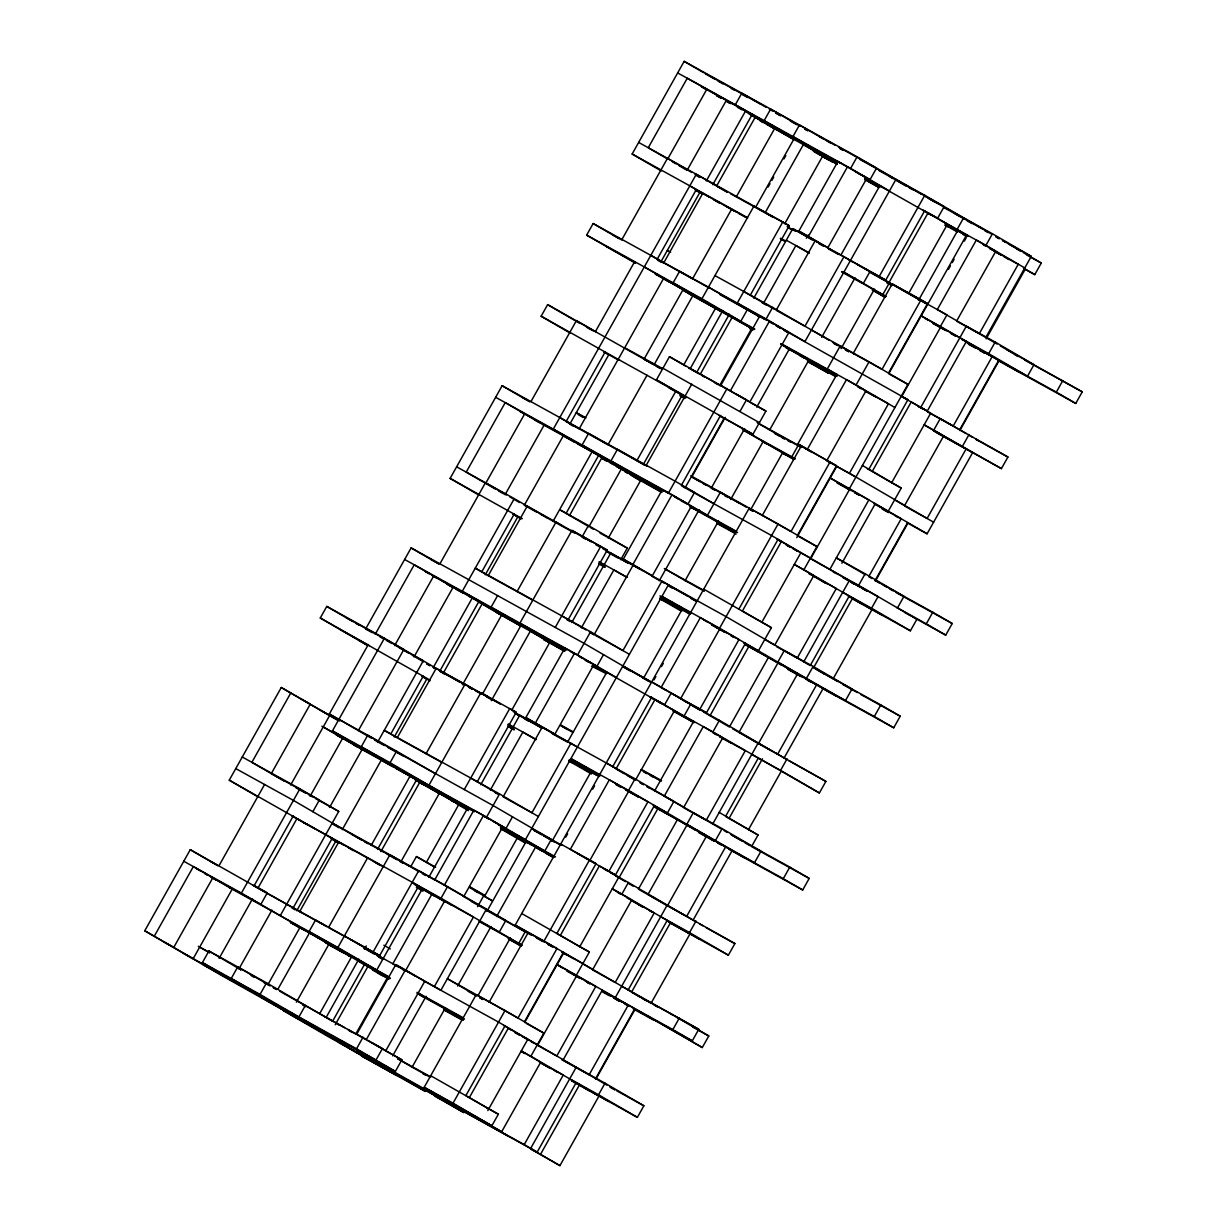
<?xml version="1.0" encoding="UTF-8"?>
<svg xmlns="http://www.w3.org/2000/svg" width="1227" height="1227" viewBox="0 0 1227 1227"><rect width="100%" height="100%" fill="white"/><g stroke="black" fill="none" stroke-linecap="round" stroke-linejoin="round"><path stroke-width="1.5" d="M290.078 1014.438L347.732 1046.248L222.409 975.94L144.755 930.772L190.262 849.682L301.305 912.551M258.391 797.121L229.265 780.173L281.274 687.503L329.71 715.387L290.707 784.897M367.195 645.279L320.278 617.994L326.781 606.414L384.434 638.224L460.478 682.457L439.68 671.016M154.357 936.078L193.36 866.569L232.194 889.161L193.191 958.67L144.755 930.772M290.876 692.81L251.872 762.32L284.235 781.139M219.081 865.587L264.587 784.498M212.777 877.872L173.774 947.367L164.173 942.075M271.29 773.608L310.293 704.099L300.692 698.792M650.417 681.921L584.083 643.347L411.122 547.902L365.615 628.991L372.195 632.626M479.251 495.34L450.125 478.392L502.134 385.723L675.095 481.168L713.93 503.745M570.264 333.146L541.138 316.213L547.641 304.633L652.212 363.729M635.356 263.161L586.644 235.124L593.147 223.529L766.108 318.974L804.943 341.566L895.955 179.372M661.276 170.967L632.15 154.019L684.16 61.35L857.121 156.795L921.845 194.433M339.02 719.666L329.311 714.022L368.315 644.512M375.217 634.298L414.22 564.788L453.054 587.365L414.051 656.874M396.566 1075.512L202.409 962.597L208.897 951.002L266.55 982.827L332.9 1021.401M388.652 978.717L241.412 893.087L299.909 788.823L242.256 757.013M468.346 809.943L332.425 730.909L384.434 638.224M254.388 885.265L293.391 815.756M413.898 883.409L418.698 886.063L379.695 955.572L257.915 888.179L296.919 818.67M439.941 563.807L485.447 482.717L506.49 494.956M530.954 401.628L576.46 320.538L595.877 331.827M621.966 239.434L667.473 158.344L691.752 172.47M219.112 958.379L252.547 898.793M310.124 796.185L342.624 738.271M394.634 645.586L433.637 576.077M524.65 413.898L485.647 483.407L495.355 489.052M706.675 89.525L667.672 159.035L648.255 147.746L687.258 78.237L836.737 161.872M312.839 811.707L319.327 800.111L271.566 773.762M358.345 730.602L403.852 649.512L346.198 617.702M595.678 331.137L634.681 261.627M239.449 968.011L271.965 910.081M329.542 807.473L362.042 749.559L323.207 726.967M505.064 494.696L544.067 425.186L505.233 402.609L466.229 472.119L484.036 482.456M726.093 100.813L687.089 170.323L679.006 165.63M280.247 915.664L338.744 811.415L299.909 788.823M384.342 745.541L377.763 741.906L423.269 660.801L395.263 645.356M456.628 466.812L514.282 498.622L462.272 591.307L501.107 613.883M293.207 907.842L332.226 838.348L329.02 836.569M390.723 734.083L423.238 676.154M481.736 571.889L514.251 513.975M566.26 421.29L605.264 351.796M657.273 259.112L696.276 189.602M296.75 910.756L335.753 841.247M342.256 829.667L381.26 760.157L392.533 766.584M394.266 736.998L426.766 679.068L421.919 676.246M433.269 667.488L436.475 669.252L433.269 667.488L472.272 597.978L520.815 626.199M485.278 574.803L517.779 516.889M569.788 424.205L608.791 354.695L603.945 351.873M706.307 180.936L745.31 111.427L793.854 139.648M533.055 600.402L488.208 575.662L527.227 506.153L591.353 541.736L584.88 537.963M734.804 211.151L731.568 209.28L692.565 278.79L663.746 262.869L702.749 193.375L747.58 218.115M478.745 601.736L439.741 671.246L444.603 674.068M712.78 184.694L751.783 115.185L748.593 113.421M279.771 991.263L401.873 1059.806L395.37 1071.386L337.716 1039.576L260.047 994.407L266.55 982.827M474.22 811.645L390.079 762.719L396.582 751.139L329.311 714.022M268.284 983.916L299.863 927.643L304.71 930.465M443.085 673.47L482.088 603.96L478.883 602.196M717.043 185.262L755.126 117.409L750.326 114.771M497.595 595.616L491.091 607.212L565.524 650.494M277.885 989.223L309.465 932.949L328.882 944.238L296.382 1002.168M371.075 845.572L410.094 776.062M553.116 521.214L592.12 451.705M683.132 289.511L644.129 359.02L662.243 369.02M462.502 684.758L501.506 615.264L482.088 603.96M736.461 196.565L774.544 128.712L755.126 117.409M367.517 858.01L328.514 927.52L346.137 937.244M426.03 753.746L465.033 684.237L471.505 688.01M517.042 591.567L556.046 522.058L562.518 525.816M377.548 849.345L416.567 779.835L395.738 768.347M566.076 513.392L598.592 455.462L577.764 443.975M647.028 375.217L608.025 444.726L588.607 433.438L582.104 445.018L661.767 490.723M380.891 851.569L419.895 782.059L415.094 779.406M569.42 515.616L601.92 457.686L598.715 455.923M653.93 365.017L692.933 295.508L655.724 273.866M298.882 1016.984L305.385 1005.404M463.331 896.477L486.383 909.207L440.876 990.296L434.404 986.539L473.423 917.029L422.241 888.977L376.735 970.066L337.9 947.489L389.895 854.805L419.02 871.737M428.913 785.295L480.923 692.626L516.214 712.289L477.211 781.798M568.224 619.62L607.227 550.11L571.935 530.432L519.926 623.117L565.233 649.466M685.571 396.781L656.445 379.833L669.451 356.674L765.924 411.06L752.933 434.235L720.893 416.567M747.289 309.741L740.786 321.336L701.951 298.744L753.961 206.075L773.378 217.363L730.54 193.728M482.64 693.715L520.723 625.862M755.679 207.164L793.762 139.311M768.148 187.025L770.004 183.713M771.875 180.4L773.731 177.087M783.946 158.881L785.801 155.584M581.935 537.119L588.439 525.524L559.604 509.619L587.12 525.616M401.229 861.201L439.312 793.348M491.321 700.678L530.325 631.169L549.742 642.457L511.674 710.31M588.837 526.904L621.337 468.975M765.295 212.47L803.363 144.617L822.78 155.906L784.713 223.759M319.864 1013.333L351.443 957.075L325.815 942.934M683.914 364.603L715.494 308.33L688.27 293.314M636.859 460.631L675.862 391.137M326.336 1017.106L358.836 959.177M364.404 949.253L366.275 945.94M410.846 866.507L416.413 856.569L435.631 867.182M690.387 368.361L722.887 310.446M643.331 464.404L682.335 394.895L618.209 359.312M332.808 1020.864L364.388 964.606M696.859 372.134L729.359 314.204M373.223 951.799L418.729 870.71L434.91 880.127M464.235 789.621L509.742 708.531L516.214 712.289M555.248 627.442L600.755 546.352M646.261 465.248L691.767 384.158M638.653 142.439L782.78 221.98L737.274 303.069L766.4 320.002M335.216 1024.744L367.717 966.83M426.229 862.566L458.729 804.636L419.895 782.059M608.255 538.193L640.755 480.278L601.92 457.686M700.188 374.358L732.703 316.428M750.249 295.247L789.252 225.737L782.78 221.98M428.729 877.397L467.748 807.887M480.739 784.713L519.757 715.203L542.395 728.378L516.107 713.777M571.751 622.534L610.77 553.024L628.561 563.377L606.153 551.061M753.777 298.161L792.795 228.651L815.848 241.382M525.831 717.596L564.834 648.086L574.435 653.393L593.853 664.681L554.849 734.191L525.831 717.596L554.849 734.191M798.869 231.044L837.872 161.535L866.891 178.13L827.888 247.639L798.869 231.044L818.286 242.332M490.355 790.019L522.855 732.09L535.8 739.62M581.368 627.825L613.868 569.911L626.813 577.442M763.393 303.468L795.894 245.538L808.838 253.069M620.77 559.696L627.273 548.116L588.439 525.524M355.554 1034.392L387.134 978.118M719.605 385.646L752.12 327.732M395.769 964.637L356.766 1034.146L366.382 1039.453L405.385 969.943L395.769 964.637L415.186 975.925M642.733 570.463L623.316 559.175L662.319 489.665L668.792 493.438M759.835 315.906L720.816 385.401L749.85 401.996L788.854 332.486L759.835 315.906L766.308 319.664M806.338 238.237L808.194 234.94M444.419 885.081L483.423 815.572L473.821 810.28L434.803 879.774L463.837 896.37L502.84 826.86L483.423 815.572M535.432 722.902L574.435 653.393M808.47 236.351L847.474 166.841M395.37 1071.386L356.536 1048.809L363.039 1037.214M521.966 945.25L441.06 898.21L447.548 886.615L332.256 822.995M396.873 752.166L493.055 805.526L551.306 839.406L544.819 850.986L486.567 817.121L499.558 793.946L384.25 730.31L397.195 737.841L436.214 668.332L500.34 703.915L442.686 672.105M616.414 677.519L577.58 654.927L590.57 631.767L475.263 568.132L488.208 575.662M746.307 507.211L720.418 492.165L707.427 515.325L668.592 492.748L727.09 388.484M766.108 318.974L772.611 307.394L714.958 275.584M889.452 190.967L850.618 168.375L857.121 156.795M671.921 494.972L691.338 506.26L652.335 575.77L632.917 564.481L671.921 494.972L630.356 472.226M730.433 390.707L769.436 321.198M444.588 901.124L405.585 970.618L434.404 986.539M815.142 240.799L776.139 310.308L804.958 326.213L843.977 256.704L815.142 240.799L821.615 244.556M681.568 484.926L720.571 415.416M867.044 591.077L771.584 535.555L685.095 487.84L724.099 418.33L719.252 415.508M725.234 417.364L691.798 476.935L699.881 481.644M512.472 816.814L505.984 828.409L492.794 821.139M603.5 654.635L596.997 666.215L585.463 659.865M740.019 411.367L746.507 399.772L736.629 394.327M567.794 741.721L606.798 672.212M840.832 255.17L879.836 185.66L884.698 188.483M392.671 1055.88L426.106 996.293M659.206 580.908L699.145 509.742M711.215 488.223L744.651 428.652M756.722 407.134L789.222 349.22M477.579 906.646L484.082 895.066L469.512 886.6M517.917 836.86L484.481 896.446L492.487 900.863L469.818 887.627M570.923 743.255L531.92 812.765L503.101 796.86L542.104 727.35L577.396 747.013M668.424 584.834L525.401 839.697L499.036 825.158M486.981 911.262L526 841.753L532.472 845.526M445.524 1007.582L412.088 1067.168L397.517 1058.702M457.594 986.079L491.03 926.492M496.598 916.569L535.601 847.059L553.408 857.412M718.562 521.03L685.126 580.616L665.709 569.328M730.632 499.527L763.133 441.597M821.645 337.333L855.081 277.762M869.866 271.765L863.363 283.345L841.952 271.52M551.905 841.461L590.923 771.952M643.853 677.626L681.936 609.773L662.519 598.485L690.51 613.929M430.708 1075.711L498.361 1114.208L491.858 1125.788L424.205 1087.291L476.214 994.622L517.978 1018.057L556.981 948.548L528.162 932.643L489.159 1002.152M533.009 935.465L515.217 925.112L749.252 508.07L791.016 531.506L830.035 461.996L801.2 446.091L762.197 515.601M924.744 210.63L885.741 280.139L879.268 276.382L924.775 195.277L859.713 159.372M565.77 837.121L567.626 833.808M592.702 789.13L594.558 785.817M653.991 679.896L655.847 676.583M661.414 666.66L663.286 663.347M477.932 995.711L510.447 937.796M750.97 509.159L782.55 452.886M841.062 348.637L874.498 289.051M612.702 766.691L651.706 697.181M661.338 687.135L700.356 617.626L719.774 628.914L680.755 698.424L622.917 665.924M812.427 452.334L797.872 443.867L836.875 374.358M889.084 282.363L928.087 212.854L947.505 224.142L908.501 293.652L879.468 277.057L892.412 284.587M518.73 943.379L525.217 931.784L447.548 886.615M882.78 294.633L889.284 283.054M892.213 283.897L853.21 353.407L882.029 369.312L921.048 299.817L892.213 283.897L918.103 298.959M826.891 460.462L807.473 449.159L846.477 379.649L865.894 390.953L826.891 460.462L836.507 465.754L797.489 535.263M491.858 1125.788L453.024 1103.196L505.033 1010.527L447.38 978.717L476.505 995.649M650.831 1003.119L544.036 941.017L589.543 859.928L560.724 844.023M745.05 858.164L628.561 790.418L635.049 778.838L551.046 732.473M836.078 695.985L719.574 628.239L778.071 523.975L690.77 475.8M894.928 407.548L856.093 384.956L869.084 361.796L811.43 329.971M465.999 1095.389L505.003 1025.879M557.012 933.195L596.015 863.685L589.543 859.928M739.037 608.822L778.056 539.328M488.76 1108.901L469.343 1097.613L508.346 1028.103L503.545 1025.45M579.773 946.707L560.356 935.419L599.359 865.909L618.776 877.213L579.773 946.707L589.374 952.014L576.383 975.189L702.289 1047.551L708.792 1035.971L697.457 1029.376M776.584 538.898L781.384 541.552L742.381 611.061L771.4 627.657L758.409 650.816L743.991 642.871M684.068 716.001L690.571 704.421L651.736 681.829M957.106 229.449L963.609 217.869M918.502 300.339L957.505 230.829M524.45 1021.815L563.454 952.305M654.451 805.479L615.433 874.989L608.96 871.216L647.979 801.706M745.464 643.285L706.445 712.795L699.973 709.037L738.991 639.528L711.767 624.497M888.501 373.085L927.52 303.575L921.048 299.817M524.65 1022.505L563.653 952.996L573.362 958.64M654.666 790.817L693.684 721.307M796.768 537.61L836.707 466.444L855.925 477.042M966.723 234.756L888.701 373.775L907.919 384.373L849.421 488.637L927.091 533.806L972.597 452.702L933.762 430.125L940.265 418.545L966.14 433.591M948.548 269.219L950.404 265.922M952.259 262.609L954.115 259.296M964.33 241.09L966.186 237.777M487.825 1110.558L527.763 1039.392L508.346 1028.103M761.798 622.35L800.802 552.84L781.384 541.552M618.975 877.888L657.979 808.394L654.773 806.614M709.988 715.709L748.991 646.2L745.786 644.436M933.578 522.211L849.452 473.285L888.455 403.775L864.422 390.523M608.531 1101.447L530.862 1056.278L543.868 1033.103L505.033 1010.527M699.543 939.253L621.89 894.1L628.377 882.504L610.77 872.796M732.611 728.777L825.894 781.4L819.391 792.979L712.902 731.905L719.39 720.326L690.571 704.421M881.584 614.896L803.915 569.727L816.906 546.552L778.071 523.975M1018.103 371.612L940.434 326.443L946.937 314.864L910.097 294.541M1024.775 267.946L985.941 245.354L992.444 233.774L929.023 198.774M810.602 558.822L849.621 489.328L830.204 478.024L849.421 488.637M901.63 396.643L940.634 327.134L921.216 315.845L940.434 326.443M868.885 469.235L907.903 399.726L784.114 330.078M472.64 1115.174L501.674 1131.769L540.678 1062.275L521.26 1050.972L530.862 1056.278M722.703 737.902L683.7 807.412L664.282 796.108L703.286 726.614L722.703 737.902L719.497 736.139M803.915 569.727L794.298 564.42L813.716 575.708L774.712 645.218L765.004 639.574M891.646 482.748L872.228 471.459L911.232 401.95L930.649 413.238L891.646 482.748L901.247 488.055L888.256 511.214L873.839 503.269M956.738 320.86L995.741 251.351L976.324 240.063L937.321 309.557L997.091 344.035M677.396 819.682L638.393 889.192L734.881 943.578L728.378 955.173L670.724 923.348M768.409 657.488L729.405 726.997L703.516 711.951M829.82 569.435L868.839 499.926L840.004 484.021M563.254 1059.745L602.258 990.235M841.875 563.27L875.311 503.683M903.225 397.533L927.321 411.014L966.324 341.505L961.508 338.851M576.169 1082.628L537.165 1152.138L524.22 1144.607L563.224 1075.097L539.205 1061.846M979.299 333.683L1018.303 264.173M530.693 1148.365L576.199 1067.275M615.202 997.766L667.212 905.097M712.718 824.007L758.225 742.902M803.731 661.813L849.237 580.724M985.772 337.456L1031.278 256.351L992.444 233.774M986.171 338.821L1025.174 269.311M628.178 989.944L667.181 920.434M725.694 816.185L758.209 758.255M849.222 596.077L810.203 665.586L726.077 616.644L602.534 548.484M715.632 840.204L722.136 828.624L693.301 812.703L686.813 824.299L754.467 862.78L760.97 851.201L722.136 828.624M806.645 678.01L813.148 666.43L784.314 650.525L777.826 662.105L845.48 700.602L851.983 689.022L813.148 666.43M852.75 598.991L910.403 630.801L916.906 619.221L858.655 585.34L865.158 573.761L836.323 557.856L865.449 574.788M995.174 342.057L1034.008 364.649L1027.505 376.229L988.671 353.652L995.174 342.057L966.355 326.152L920.848 407.257L927.321 411.014M579.512 1084.852L598.929 1096.14L559.926 1165.65L540.509 1154.362L579.512 1084.852L571.506 1080.435L589.313 1090.834M729.037 849.329L802.703 889.989L809.207 878.394L751.553 846.584L758.056 835.004L729.037 818.409L762.473 758.823M813.547 667.81L852.55 598.301L847.75 595.647M927.443 411.474L1007.919 457.027L1001.416 468.622L924.146 424.818L943.563 436.122L904.56 505.616L894.851 499.972M1024.898 269.158L1034.775 274.618L1041.278 263.038L1029.959 256.443M595.616 1078.564L634.62 1009.054L692.273 1040.879L698.777 1029.284L621.706 986.186M725.648 846.875L686.629 916.385L667.411 905.787L706.43 836.277L687.013 824.973L647.994 894.483L665.801 904.836M816.661 684.697L777.642 754.206L758.424 743.593L797.443 674.083L778.025 662.795L739.007 732.304L756.814 742.657M880.02 583.254L875.158 580.432L907.673 522.503M959.667 429.833L998.686 360.324M595.816 1079.254L634.819 1009.744M875.357 581.123L907.873 523.193L927.091 533.806M959.867 430.524L998.885 361.014L1075.757 403.438L1082.245 391.842L1006.784 349.618M693.102 920.143L732.12 850.648M784.114 757.964L823.133 688.454L805.51 678.73M605.034 1083.18L643.868 1105.772L637.365 1117.352L598.531 1094.775L605.034 1083.18L561.797 1059.33M728.378 955.173L689.543 932.581L696.046 921.002M819.391 792.979L780.556 770.403L787.059 758.823M910.403 630.801L871.569 608.224L878.072 596.629L842.842 577.196M962.582 446.03L969.085 434.45M650.939 1003.471L689.942 933.962L667.381 921.124M748.455 829.697L780.955 771.768M832.964 679.098L871.968 609.589L852.55 598.301M897.489 607.917L903.992 596.337L865.158 573.761M692.273 1040.879L672.856 1029.591L679.359 1017.996M802.703 889.989L783.286 878.685L789.789 867.106L732.136 835.296M880.802 704.927L900.219 716.215L893.731 727.795L874.314 716.507L880.802 704.927L823.148 673.102M932.811 612.242L952.229 623.531L945.726 635.126L926.308 623.837L932.811 612.242L875.158 580.432M1075.757 403.438L1056.34 392.134L1062.827 380.554M761.231 104.448L705.218 73.543L714.896 79.234M818.884 136.274L835.357 145.353M838.639 147.179L876.538 168.084L870.035 179.663L855.204 171.489M731.231 88.482L734.528 90.292M742.212 94.54L747.703 97.562M775.694 113.022L780.648 115.752L775.786 112.93M790.249 121.044L796.66 124.587M804.667 129.004L807.872 130.768L804.621 128.835M839.943 148.467L843.24 150.292L839.912 148.498M879.13 170.676L944.192 206.581L937.689 218.161L922.873 209.986M909.253 187.869L912.551 189.694M943.502 207.348L949.253 210.523M950.081 210.983L959.959 216.427M963.256 218.253L983.026 229.158M984.821 230.722L988.026 232.501M996.033 236.918L999.238 238.682M1031.278 256.351L1002.444 240.446L1005.68 242.332M1016.922 249.02L1020.22 250.829M1026.861 255.078L1041.278 263.038M677.657 72.93L850.618 168.375M701.875 86.872L754.728 116.044M812.381 147.853L840.388 163.314M857.29 172.823L860.495 174.602M863.685 176.366L866.891 178.13M721.43 98.252L716.491 95.522L721.338 98.344M864.744 177.332L966.815 235.093M726.169 101.043L730.97 103.697M737.381 107.24L742.182 109.893M822.381 154.525L837.213 162.716M865.219 178.16L880.863 186.795M760.126 120.752L763.332 122.516M766.538 124.28L836.998 163.176M864.866 178.544L879.682 186.734M927.459 213.084L931.492 215.308M941.094 220.615L985.941 245.354M814.774 151.488L822.78 155.906M866.155 179.848L879.345 187.118M946.876 224.388L968.287 236.197M989.345 247.808L994.146 250.461M813.378 151.289L837.335 164.311M864.621 179.571L879.038 187.516L866.078 179.94M947.351 225.216L965.511 235.247L947.704 224.832M1018.364 264.403L989.468 248.268L994.33 251.09M823.056 156.826L829.452 160.354M996.017 252.256L1000.818 254.909M946.17 225.155L957.704 231.504M963.471 234.694L966.769 236.504M945.097 225.124L957.351 231.903M760.433 209.832L789.252 225.737M717.366 186.458L727.243 191.918M696.706 175.63L699.911 177.394M819.145 243.191L824.084 245.921M827.381 247.747L879.268 276.382M856.921 264.234L885.741 280.139M818.792 243.575L823.731 246.305M828.685 249.035L838.562 254.495M898.685 287.67L927.52 303.575M787.151 226.688L795.387 231.243M869.514 272.149L892.474 284.817L843.977 256.704M956.876 321.305L977.689 332.808M886.937 282.916L891.876 285.63M1014.99 354.726L1018.195 356.49M1024.591 360.032L1082.245 391.842M632.15 154.019L747.458 217.654M714.022 199.786L720.433 203.314M725.234 205.967L735.571 211.673M738.869 213.498L747.105 218.038M696.599 190.752L703.01 194.28M786.292 240.231L809.345 252.961M780.648 238.283L785.587 241.013M841.599 271.919L885.986 296.397M780.479 238.759L785.28 241.412L780.418 238.529M932.627 322.716L988.671 353.652M939.1 326.489L947.106 330.907M950.312 332.67L955.112 335.324M872.198 289.955L885.373 297.225M932.827 323.407L945.634 330.477M955.235 335.784L950.434 333.13L955.296 335.953M961.646 339.312L979.269 349.035M964.989 341.535L992.214 356.566L953.195 426.076L927.581 411.935M969.851 344.419L1056.34 392.134M968.456 344.22L974.851 347.762M979.667 350.401L984.468 353.054M670.509 252.21L667.304 250.446L670.54 252.317M761.798 302.578L766.599 305.232M833.793 343.468L837.09 345.293M845.326 349.833L848.624 351.643M694.175 279.664L708.577 287.624M612.564 234.832L622.442 240.277M658.684 260.277L663.623 263.007M721.461 294.925L727.872 298.452M784.053 329.848L787.259 331.612M720.111 294.741L764.896 319.465M781.047 328.376L776.108 325.646L780.97 328.483M901.492 396.183L907.903 399.726M917.842 406.168L922.643 408.821M975.894 439.358L1007.919 457.027M586.644 235.124L701.951 298.744M606.061 246.412L635.709 262.777M655.479 273.682L663.715 278.222L579.205 428.821L559.788 417.533M655.126 274.066L754.789 329.051M782.78 344.511L856.093 384.956M683.332 290.201L692.933 295.508M731.369 316.719L754.436 329.434M780.786 343.989L836.799 374.895M857.888 386.536L861.093 388.299M786.016 347.456L835.618 374.818M866.093 391.628L875.71 396.935M799.851 355.661L803.838 357.855M807.274 359.756L836.921 376.106M749.59 328.499L752.795 330.262M807.749 360.585L835.74 376.045M809.038 361.888L835.403 376.428M933.962 430.815L943.563 436.122M937.29 433.039L966.124 448.944L927.106 518.454L904.698 506.076M807.642 361.689L828.455 373.177L807.427 360.937M1001.416 468.622L934.054 431.152M721.798 386.137L688.853 367.962L698.562 373.606M714.866 382.885L718.163 384.711M749.452 401.981L765.924 411.06M867.428 468.806L872.228 471.459M662.948 368.253L759.436 422.655M624.712 347.732L662.595 368.637M586.475 327.21L592.871 330.738M797.872 443.867L807.473 449.159M649.068 362.134L652.258 363.898M657.135 366.781L660.341 368.545M807.673 449.849L810.878 451.613L804.437 447.962M849.452 473.285L827.029 460.907L830.234 462.686M757.09 422.517L801.461 446.996M769.912 430.171L801.216 447.441M774.498 433.284L779.452 435.999L774.59 433.177M784.39 438.729L781.093 436.919L784.298 438.821M787.688 440.554L790.97 442.364M541.138 316.213L619.819 360.263M656.445 379.833L752.933 434.235M603.991 352.057L618.408 360.002M668.914 387.885L685.387 396.965M681.062 395.155L685.862 397.809M742.35 429.557L794.973 458.591M679.865 395.646L684.727 398.53M761.768 440.846L794.713 459.021M782.826 453.039L794.36 459.404M836.998 482.932L849.82 490.002M854.621 492.656L859.421 495.309L854.575 492.487M873.977 503.714L901.201 518.745L868.685 576.675L871.922 578.546M882.244 509.052L888.655 512.595M585.892 417.932L576.291 412.625L584.374 417.333M692.074 477.088L739.835 503.453M711.491 488.377L714.789 490.202M724.666 495.647L727.964 497.472M749.375 509.282L752.672 511.107M797.688 535.954L816.906 546.552M896.231 592.626L952.229 623.531M521.552 397.011L529.788 401.551M566.015 421.551L646.736 466.091M681.322 485.186L694.513 492.456L688.01 504.036L674.835 496.766M570.616 424.665L573.914 426.475M786.384 544.88L789.59 546.659L786.338 544.711M797.596 551.076L792.795 548.423L797.657 551.306M800.802 552.84L810.403 558.147M812.213 559.711L858.655 585.34M833.102 571.429L836.293 573.193M833.225 571.889L836.431 573.653M842.964 577.641L860.587 587.365M862.259 588.485L867.06 591.138M896.661 607.472L926.308 623.837M904.544 612.396L910.495 615.678M912.781 616.936L945.726 635.126M495.631 397.303L668.592 492.748M519.849 411.244L572.702 440.401M534.466 419.879L539.405 422.609M542.702 424.435L663.776 491.245M681.062 500.785L686.537 503.607M690.126 505.785L736.246 531.23M574.558 442.211L563.285 435.8L524.282 505.294L537.089 512.365M689.773 506.168L737.55 532.533M606.92 461.03L602.12 458.377L606.982 461.199M610.126 462.794L613.331 464.558M616.537 466.337L659.773 490.187M690.203 506.981L693.408 508.745M698.485 511.552L736.369 532.457M631.153 474.972L640.755 480.278M808.915 573.07L813.716 575.708M634.482 477.196L661.782 492.441M716.737 522.779L734.85 532.779M809.053 573.515L836.277 588.546L797.259 658.055L776.446 646.568M842.75 592.304L871.569 608.224M821.998 581.046L826.799 583.699M718.025 524.067L736.154 534.067M703.746 589.159L771.4 627.657M600.049 533.085L627.273 548.116M664.328 568.561L703.869 590.386M684.574 580.31L704.344 591.215M607.227 550.11L571.935 530.432M623.316 559.175L632.917 564.481M540.294 514.144L574.527 533.024M582.764 537.564L586.061 539.389M595.939 544.834L599.236 546.659M651.598 576.138L658.178 579.773M661.476 581.583L664.773 583.408M668.071 585.218L687.841 596.123M669.359 586.506L672.657 588.331M690.786 598.331L695.724 601.061M842.566 684.405L857.397 692.58M860.694 694.405L900.219 716.215M450.125 478.392L522.334 518.684M512.978 514.236L520.984 518.653M599.313 561.874L627.319 577.334M719.574 628.239L661.92 596.414L691.046 613.362M598.975 562.257L604.466 565.294M659.911 595.893L681.338 607.718M716.629 627.38L726.246 632.687M661.215 597.181L690.862 613.546M711.967 625.187L724.774 632.258M731.185 635.801L734.375 637.565L731.2 635.847M598.653 563.822L605.064 567.349M660.509 597.963L690.172 614.313M745.985 645.126L797.243 673.408M659.712 598.086L681.583 610.156M874.314 716.507L787.826 668.792L800.771 676.307M794.298 672.549L802.305 676.967M663.117 600.54L659.911 598.776L680.908 610.893M788.025 669.467L800.832 676.537M807.243 680.08L810.449 681.844M823.256 688.914L893.731 727.795M595.708 635.555L622.933 650.586L661.951 581.077L695.924 600.831M590.969 633.132L594.175 634.896M430.539 559.19L438.775 563.745M622.564 666.307L649.743 681.307M661.276 687.672L666.215 690.402M699.973 709.037L671.154 693.132L664.651 704.712L650.233 696.752M677.626 696.89L706.445 712.795M642.795 678.056L649.39 681.691M683.976 700.786L687.273 702.596M692.304 705.755L700.31 710.172L692.181 705.356M825.894 781.4L788.976 760.786M404.619 559.481L577.58 654.927M428.975 573.5L425.631 571.659L428.883 573.607M432.272 575.325L481.69 602.595M539.343 634.405L565.693 648.945M570.632 651.675L573.929 653.5M585.846 660.264L590.647 662.917M446.659 583.837L565.34 649.328M585.11 660.249L588.408 662.059M593.347 664.789L693.776 721.645M456.321 589.374L462.732 592.902M469.143 596.445L472.349 598.209M549.343 641.077L565.816 650.172M592.994 665.172L606.997 672.902M496.69 612.61L565.555 650.601M592.779 665.632L606.644 673.286M656.844 700.985L661.644 703.638L656.767 700.694M664.85 705.402L668.055 707.166M671.261 708.93L712.902 731.905M544.941 639.804L549.742 642.457M606.307 673.669L591.583 666.123M673.838 710.939L693.608 721.844M713.102 732.596L716.292 734.36M564.297 650.862L543.469 639.374L564.359 651.092M719.635 736.583L745.264 750.725L706.246 820.234L683.838 807.872M672.657 710.862L694.083 722.672L674.666 711.384M730.909 743.01L719.666 736.706M751.737 754.498L780.556 770.403M560.678 724.927L573.484 731.998M641.798 769.697L661.568 780.602M640.632 769.62L661.215 780.986M725.832 816.645L729.037 818.409M643.577 771.829L646.874 773.639M650.172 775.464L653.454 777.274M380.017 636.951L383.223 638.715M386.428 640.479L391.965 643.531M426.858 663.945L430.063 665.724L426.797 663.715M468.683 687.028L471.981 688.853M475.278 690.663L481.858 694.298M486.812 697.028L490.094 698.838M513.162 711.568L542.809 727.933M552.349 733.777L567.165 741.952M640.264 782.857L643.469 784.62M320.278 617.994L429.711 679.927M339.695 629.282L369.342 645.647M359.112 640.586L367.348 645.126M421.965 676.414L429.971 680.832M508.3 724.068L536.306 739.513M628.561 790.418L570.908 758.608L600.034 775.541M507.963 724.451L513.453 727.473M570.555 758.992L590.325 769.896M625.555 789.344L648.04 801.937M570.202 759.375L599.85 775.74M616.138 784.728L620.939 787.381M625.755 790.019L638.561 797.09L625.617 789.574M654.574 805.94L667.396 812.995L673.884 801.415L646.66 786.4L649.911 788.332M599.497 776.124L571.506 760.663L595.77 774.774M507.641 726.001L514.052 729.544M569.497 760.142L599.159 776.507M654.973 807.305L706.231 835.587M568.699 760.265L590.57 772.335M783.286 878.685L698.408 831.86L714.62 841.323M572.104 762.734L568.899 760.955L591.521 774.022M698.608 832.535L714.635 841.385M717.826 843.148L721.031 844.912M398.806 738.731L442.042 762.58M495.156 792.673L498.361 794.436M320.109 710.08L339.864 721.001M387.64 747.35L404.112 756.445M576.797 853.087L596.015 863.685M532.365 828.946L562.027 845.311M591.353 861.492L608.96 871.216M604.236 868.793L615.433 874.989M533.668 830.25L541.905 834.789L533.806 830.081M560.018 844.789L543.546 835.694L554.849 842.32M706.046 927.673L734.881 943.578M332.425 730.909L390.079 762.719M321.842 726.215L486.567 817.121M336.229 734.728L390.677 764.774M448.33 796.584L474.68 811.139M484.558 816.584L489.512 819.314M498.039 824.222L502.84 826.86M354.036 745.142L357.241 746.906M360.677 748.792L474.328 811.522M458.331 803.271L468.223 808.716M501.153 826.906L555.524 856.891M420.094 782.749L468.147 809.253M500.815 827.289L553.515 856.369M621.89 894.1L612.273 888.793L631.69 900.081L592.687 969.591L582.978 963.947M450.723 800.219L453.929 801.983M500.463 827.673L553.99 857.213M457.257 804.222L468.545 810.633M500.57 828.302L526.291 842.78M545.417 853.056L553.423 857.474M627.012 897.888L654.252 912.919L615.233 982.428L592.825 970.051M660.724 916.676L689.543 932.581M638.362 904.529L643.163 907.182M649.574 910.725L652.779 912.489M667.319 920.894L670.525 922.673L631.522 992.168L639.604 996.876M295.922 787.78L305.799 793.225M309.097 795.05L312.394 796.86M315.692 798.685L338.744 811.415M521.72 913.532L589.374 952.014M557.15 933.655L560.356 935.419M469.665 887.106L484.082 895.066M235.768 768.593L293.422 800.403L361.367 839.928M351.658 834.283L409.312 866.093M515.217 925.112L544.036 941.017M471.214 901.4L505.8 920.495L499.312 932.075L479.542 921.17M485.693 909.974L531.628 935.327M536.429 937.98L542.84 941.508M547.641 944.161L552.441 946.815M562.058 952.106L582.871 963.609M641.123 997.474L698.777 1029.284M692.78 1027.137L708.792 1035.971M229.265 780.173L343.545 844.928M292.118 816.016L441.06 898.21M303.391 822.427L314.603 828.624M383.53 866.845L338.698 842.105L299.679 911.615L326.919 926.63L315.569 919.989L309.066 931.569L390.385 978.18M332.548 839.483L338.959 843.026M416.95 886.63L421.889 889.36M416.597 887.014L423.177 890.649M479.19 921.554L521.92 945.143M576.383 975.189L557.165 964.575L576.583 975.879L537.564 1045.373L556.782 1055.987L595.785 986.477L566.966 970.572L579.911 978.103M573.438 974.33L581.445 978.747M584.65 980.526L589.451 983.164M508.147 938.686L521.322 945.956M567.165 971.263L579.972 978.333M602.396 990.695L672.856 1029.591M605.801 993.149L610.601 995.803M613.807 997.566L621.813 1001.999M625.018 1003.763L629.819 1006.416M602.794 992.076L609.205 995.603M614.006 998.257L618.807 1000.91M633.224 1008.87L654.037 1020.358M468.1 991.293L476.337 995.849M479.634 997.658L482.917 999.484L479.742 997.536M526.26 1023.395L543.868 1033.103M209.679 860.986L217.915 865.526M254.142 885.526L267.333 892.796L260.83 904.376L211.412 877.106M350.861 939.667L379.695 955.572M364.005 947.873L397.226 966.201M400.523 968.026L405.462 970.756M423.269 980.572L498.53 1022.106L606.951 1085.159M377.118 955.68L383.698 959.315M378.821 957.198L382.026 958.977M514.957 1032.321L519.757 1034.974M522.963 1036.738L537.365 1044.698M561.92 1059.775L589.144 1074.806L628.147 1005.296L602.534 991.155L610.647 995.971M610.233 1087.214L615.034 1089.867L610.187 1087.03M616.644 1090.742L643.868 1105.772M183.759 861.277L241.412 893.087M208.115 875.296L204.771 873.44L208.023 875.388M229.173 887.489L337.9 947.489M389.082 976.891L290.247 922.351L299.955 927.995M417.088 992.336L463.208 1017.781M325.676 942.474L328.882 944.238M417.563 993.18L464.512 1019.085M329.081 944.928L343.499 952.888M348.299 955.526L351.505 957.305M357.916 960.833L389.971 978.625M420.37 995.296L463.331 1019.008M372.717 970.158L388.729 979.008M443.683 1009.33L463.453 1020.235M550.555 1068.487L540.877 1062.95L548.96 1067.659M553.684 1070.021L556.951 1072.015M569.696 1078.855L598.531 1094.775M444.987 1010.619L461.459 1019.714M637.365 1117.352L571.613 1080.834M198.314 946.324L209.848 952.689M237.854 968.134L241.152 969.959L208.897 951.002M263.744 982.428L270.155 985.971M273.36 987.735L276.566 989.499L273.33 987.612M324.802 1016.692L344.572 1027.612M347.87 1029.422L356.106 1033.962M372.579 1043.057L382.456 1048.518L375.953 1060.097L318.299 1028.287M302.578 1005.005L305.784 1006.784M349.158 1030.711L352.456 1032.536M385.401 1050.711L401.873 1059.806M466.137 1095.834L469.343 1097.613M397.885 1058.748L430.83 1076.938M487.15 1108.012L498.361 1114.208M411.536 1066.861L429.649 1076.861M422.717 1073.61L426.014 1075.435M202.409 962.597L260.047 994.407M183.575 953.364L356.536 1048.809M202.992 964.652L260.645 996.462M424.205 1087.291L453.024 1103.196M312.425 1026.585L283.606 1010.68L328.913 1037.014L537.165 1152.138M376.551 1062.153L453.622 1105.266M495.401 1128.702L524.22 1144.607M540.509 1154.362L530.892 1149.055L559.926 1165.65M390.094 1071.738L361.275 1055.833L425.401 1091.417L367.149 1057.536L508.346 1136.233M924.775 195.277L991.125 233.866M995.971 236.688L999.207 238.575M1008.916 244.219L1020.25 250.799M1023.487 252.685L1026.723 254.556M925.081 196.32L934.79 201.964M954.207 213.253L963.916 218.897M967.152 220.783L971.999 223.605M889.774 176.642L893.011 178.529M896.247 180.4L905.955 186.059M823.731 139.096L799.467 124.985L792.964 136.565L836.645 161.964M826.967 140.982L830.204 142.853M799.759 126.013L770.633 109.065L764.13 120.66L836.952 163.007M766.077 107.286L741.814 93.16L735.31 104.755L774.145 127.332M769.314 109.157L772.55 111.044M684.16 61.35L703.577 72.638M718.132 81.105L722.994 83.927M982.904 244.158L986.14 246.044M982.996 244.51L986.232 246.382M995.941 252.041L1000.803 254.863M1004.039 256.734L1008.885 259.557M1023.456 268.038L1034.775 274.618M926.569 212.256L931.416 215.078M837.872 161.535L841.108 163.421M865.771 178.912L870.633 181.734M945.066 225.016L948.302 226.903M812.98 149.909L837.243 164.035M814.897 151.887L821.369 155.645M822.98 156.596L832.688 162.24M760.08 120.583L763.317 122.47M701.921 87.056L706.783 89.878M726.2 101.166L729.436 103.053M1000.327 345.922L1018.134 356.275M908.302 292.962L927.719 304.265M922.965 301.781L926.201 303.667M848.931 259.863L852.167 261.75M792.795 228.651L812.213 239.94M727.044 192.133L696.307 174.249L553.285 429.113L661.69 492.165M788.532 227.885L791.768 229.771M694.988 174.341L699.835 177.163M672.534 161.857L675.77 163.743M979.468 349.726L984.315 352.548M924.544 318.069L927.781 319.956M932.643 322.778L945.588 330.308M968.241 343.483L976.324 348.177M979.56 350.063L984.422 352.885M843.946 272.057L886.017 296.52M873.563 290.707L884.897 297.287M689.804 185.844L709.221 197.133M714.068 199.955L718.93 202.777M694.957 189.694L699.804 192.516L660.801 262.026L657.565 260.139M869.084 361.796L907.919 384.373M854.82 354.358L840.265 345.876L827.259 369.051L836.967 374.695M772.611 307.394L829.237 340.324M832.473 342.21L842.182 347.855M845.418 349.741L848.655 351.612M743.777 291.489L774.513 309.357M969.376 435.478L972.612 437.364M975.848 439.235L979.085 441.122M917.811 406.06L921.048 407.931M769.544 321.551L772.78 323.422M776.016 325.308L779.252 327.195M769.636 321.888L772.872 323.775M784.206 330.354L787.443 332.241M756.89 315.048L760.126 316.934M708.454 287.164L760.234 317.272M692.565 278.79L679.62 271.259L673.117 282.839L750.786 328.008L683.424 290.554M650.801 255.354L663.746 262.869M593.147 223.529L619.037 238.59M858.01 386.934L861.247 388.806M817.857 364.434L837.274 375.723M780.939 343.821L789.022 348.529M827.857 371.106L835.955 375.815M781.139 344.511L808.639 360.508L769.636 430.017L758.317 423.422M786.093 347.67L790.94 350.508M644.298 266.934L721.967 312.103M663.914 278.912L668.761 281.735M862.412 465.462L901.247 488.055M669.451 356.674L685.617 366.075M701.798 375.493L705.034 377.364M830.035 461.996L836.507 465.754M801.507 447.119L798.271 445.232L791.768 456.827L795.004 458.699M655.448 365.615L658.684 367.486M644.221 359.373L647.457 361.244M547.641 304.633L580.003 323.453M894.928 515.662L898.164 517.549M836.768 482.134L851.339 490.601M882.075 508.484L888.547 512.242M743.715 430.309L793.884 459.481M761.614 440.999L766.476 443.821M782.657 453.238L785.893 455.11M681.307 396.014L684.543 397.901M883.256 585.141L886.492 587.012M889.728 588.899L892.965 590.785M749.544 509.098L752.78 510.984M703.117 483.53L706.353 485.401M578.208 414.588L583.055 417.425M778.255 540.003L781.492 541.889M851.063 582.35L854.299 584.236M786.446 545.064L789.682 546.935M681.859 485.953L685.095 487.84M644.942 465.34L617.442 449.343L610.939 460.938L649.773 483.515M502.134 385.723L529.635 401.72M849.421 596.767L862.366 604.282M809.068 573.576L825.25 582.994M726.844 526.613L736.553 532.273M675.264 497.196L678.5 499.082M689.927 506.015L698.01 510.708M690.126 506.69L698.209 511.398M602.028 458.039L606.874 460.861M616.583 466.505L621.445 469.327M624.681 471.214L627.917 473.085M624.773 471.551L628.009 473.438M631.245 475.309L640.954 480.953M519.895 411.413L524.757 414.235M590.356 527.503L593.592 529.389M813.44 667.457L831.246 677.81M834.483 679.697L837.719 681.583M815.157 668.746L824.866 674.39M639.589 568.929L633.117 565.172L594.113 634.666L589.251 631.844M607.825 552.165L617.534 557.81M514.282 498.622L548.254 518.392M509.726 496.828L519.435 502.472M498.591 490.938L503.453 493.76M703.684 619.85L706.921 621.736M711.783 624.558L724.728 632.089M744.145 643.377L781.354 665.019M745.863 644.666L758.807 652.197M599.712 562.81L604.558 565.632M672.519 605.156L682.227 610.801M600.003 563.837L604.865 566.675M512.932 514.067L521.015 518.76M590.57 631.767L629.405 654.344M561.751 615.847L586.015 629.972M566.905 619.712L570.141 621.583M719.39 720.326L772.795 751.384M776.031 753.255L785.74 758.899M623.209 666.951L629.681 670.724M411.122 547.902L438.622 563.899M713.194 732.933L716.43 734.82M650.295 696.936L653.531 698.807M650.387 697.273L653.623 699.16M579.389 656.552L582.626 658.439M592.733 665.463L597.595 668.286M539.941 636.46L564.205 650.586M432.119 575.478L436.981 578.3M446.689 583.945L451.536 586.782M719.221 812.412L758.056 835.004M652.166 775.985L658.638 779.743M560.831 725.448L572.15 732.028M560.923 725.786L567.395 729.544M789.789 867.106L809.207 878.394M635.049 778.838L720.816 828.7M724.053 830.587L727.289 832.473M730.525 834.345L741.844 840.94M745.08 842.826L749.942 845.648M606.23 762.933L635.356 779.866M640.203 782.688L643.439 784.574M624.129 773.623L616.031 768.915L655.049 699.405L674.467 710.694L635.448 780.203L627.365 775.51M480.923 692.626L487.395 696.384M515.187 713.408L520.049 716.231M524.895 719.053L528.131 720.939M468.576 687.151L471.812 689.037M399.296 647.718L409.005 653.377M412.241 655.249L423.56 661.844M326.781 606.414L352.67 621.46M355.907 623.347L359.143 625.233M615.908 783.915L620.77 786.737M653.132 805.556L695.203 830.035M654.85 806.845L667.795 814.375M508.699 725.004L513.546 727.826M581.506 767.335L591.215 772.995M508.99 726.031L513.852 728.853M509.297 727.059L514.144 729.881M499.558 793.946L538.392 816.522M470.739 778.041L496.628 793.087M628.377 882.504L696.338 922.029M699.574 923.916L702.81 925.787M604.313 869.084L607.549 870.971M615.739 876.017L625.448 881.661M628.684 883.547L633.531 886.369M396.582 751.139L435.416 773.716M393.637 750.28L367.747 735.218L361.244 746.814L468.039 808.915M338.928 719.313L371.29 738.133M374.526 740.019L377.763 741.906M281.274 687.503L337.9 720.433M617.334 892.305L620.571 894.176M631.89 900.771L643.224 907.351M483.53 815.924L488.377 818.746M515.984 835.081L553.208 856.722M537.319 848.348L542.181 851.17M500.708 828.762L524.972 842.872M415.14 779.574L439.419 793.7M415.247 779.927L423.33 784.62M336.259 734.85L341.106 737.672M416.413 856.569L434.22 866.922M474.772 890.787L478.009 892.673M669.957 1013.379L673.194 1015.266M676.43 1017.152L694.221 1027.505M654.068 1005.005L657.304 1006.892M642.841 998.763L646.077 1000.649M547.472 943.594L552.334 946.416M536.245 937.351L544.343 942.045M547.579 943.931L552.426 946.753M562.135 952.397L566.997 955.219M422.257 873.624L425.493 875.511M380.493 850.188L383.729 852.075M386.965 853.961L396.674 859.606M399.91 861.477L403.146 863.363M364.603 841.814L367.839 843.701M332.548 824.023L339.02 827.78M663.454 1024.974L702.289 1047.551M615.402 998.456L620.264 1001.278M625.11 1004.1L628.347 1005.987M558.883 965.864L562.119 967.75M613.883 997.858L618.745 1000.68M412.226 882.305L451.061 904.882M444.787 901.799L431.843 894.284L392.839 963.778L399.312 967.551M509.512 939.437L520.846 946.032M414.143 884.268L435.186 896.508M373.99 861.783L380.462 865.541M348.407 847.75L353.253 850.572M416.367 887.274L422.84 891.032M292.072 815.848L308.253 825.25M330.907 838.424L338.989 843.133M383.852 945.189L390.324 948.962M508.438 1028.441L511.674 1030.327M514.911 1032.214L518.147 1034.085M523.009 1036.907L526.245 1038.794M531.092 1041.616L534.328 1043.502M515.018 1032.551L519.865 1035.373M405.385 969.943L424.803 981.232L385.799 1050.741L367.993 1040.389M402.548 969.437L405.784 971.309M344.388 935.894L383.223 958.486M364.112 948.226L373.821 953.87M253.069 885.357L257.915 888.179M291.888 907.934L295.124 909.821M190.262 849.682L217.762 865.679M521.352 1051.324L524.589 1053.195M521.46 1051.662L524.696 1053.548M453.806 1013.18L463.515 1018.824M418.499 993.502L424.971 997.26M417.088 993.241L425.171 997.95M377.533 972.812L382.379 975.634M196.703 868.793L199.94 870.679M211.259 877.274L216.121 880.096M336.137 1023.287L339.373 1025.174M268.468 984.79L237.731 966.922L231.228 978.502L270.063 1001.079M250.968 975.48L254.204 977.352M199.694 947.075L209.403 952.719M482.257 1120.481L501.674 1131.769M424.803 1089.361L444.22 1100.65M386.168 1067.459L357.134 1050.864L395.968 1073.456M270.461 1002.459L289.879 1013.747L260.845 997.152M348.131 1047.628L367.548 1058.916L338.514 1042.321M609.344 779.82L570.325 849.314L589.742 860.618L628.761 791.108L609.344 779.82M465.386 685.203L462.104 683.393L465.34 685.279M589.589 983.625L586.383 981.861L589.62 983.747M444.419 1101.34L434.803 1096.033L463.837 1112.628L444.419 1101.34"/></g></svg>
